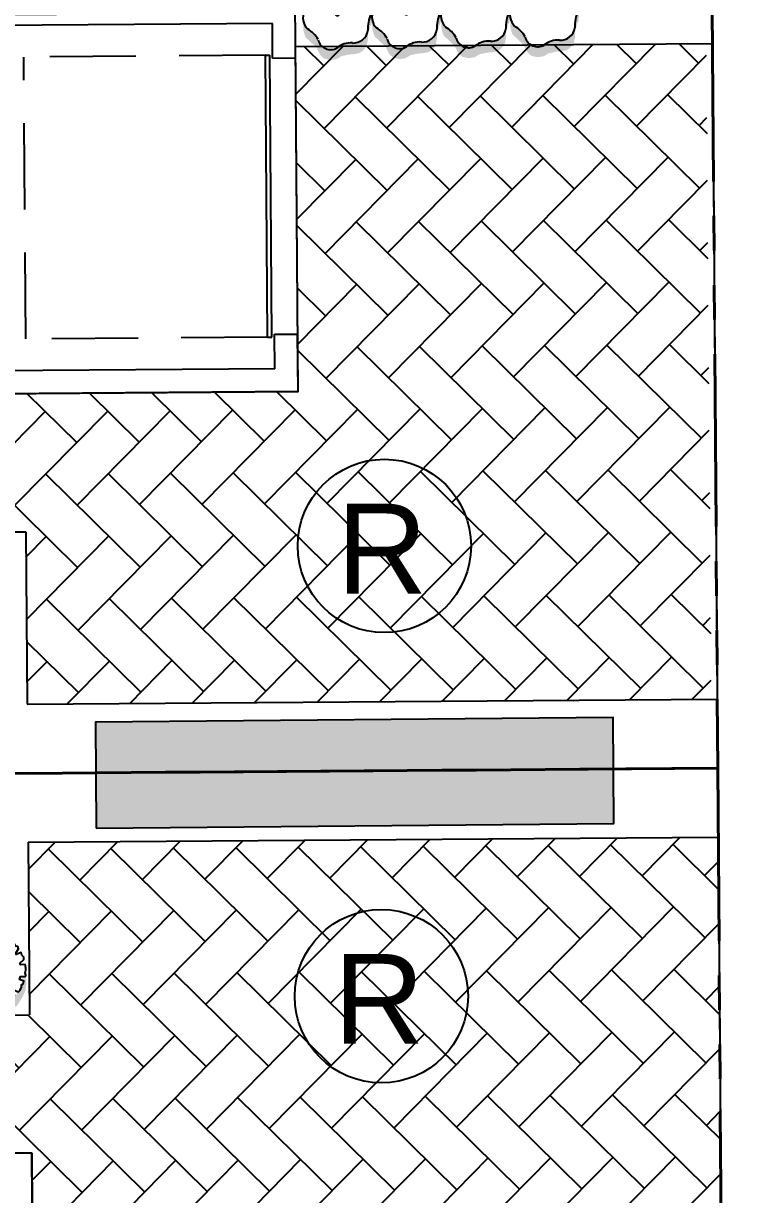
# Model space of a CAD drawing. Header units: feet. Extents: x 919634 to 928945, y 707022 to 708026.
# Drawn here: x 920178.22 to 920199.14, y 707205.08 to 707239 of the extents above; entities that cross this region are included whole.
import ezdxf
from ezdxf.enums import TextEntityAlignment as Align

# ---------------------------------------------------------------- set-up
doc = ezdxf.new("R2010")
doc.units = ezdxf.units.FT
doc.header["$LTSCALE"] = 20
doc.header["$MEASUREMENT"] = 0
doc.linetypes.add('Site Plan$0$HIDDEN2', pattern=[0.1875, 0.125, -0.0625])
doc.linetypes.add('Site Plan$0$PHANTOM2', pattern=[1.25, 0.625, -0.125, 0.125, -0.125, 0.125, -0.125])
for name, color, linetype in [('-u-site-xref', 7, 'Continuous'), ('Site Plan$0$-u-site-bldg_interior', 252, 'Continuous'), ('Site Plan$0$SP-BLDG-ROOF ABOVE', 4, 'Site Plan$0$HIDDEN2'), ('Site Plan$0$SP-LOT PAVERS', 254, 'Continuous'), ('Site Plan$0$SP-PARKING DESIGNATION', 254, 'Continuous'), ('x-RL TH7-LP Block$0$LK-SHRB-035M', 253, 'Continuous'), ('x-RL TH7-LP Block$0$LK-SHRB-TRNK', 253, 'Continuous'), ('x-RL TH7-LP Block$0$LP-PATT-SHAR', 253, 'Continuous'), ('x-RL TH7-LP Block$0$LP-SHAR-BRDR-CONT', 253, 'Continuous'), ('x-RL TH7-LP Block$0$LP-SHRB', 253, 'Continuous')]:
    doc.layers.add(name, color=color, linetype=linetype)
for name, color, linetype, lineweight in [('Site Plan$0$SP-CURB', 3, 'Continuous', 25), ('Site Plan$0$SP-LOT LINES', 252, 'Site Plan$0$PHANTOM2', 40), ('Site Plan$0$SP-SIDEWALK', 2, 'Continuous', 25), ('SP-BUILDING-FOOTPRINT', 1, 'Continuous', 25)]:
    doc.layers.add(name, color=color, linetype=linetype, lineweight=lineweight)
doc.layers.add('x-RL TH7-LP Block$0$LK-SHRB-SHAD', color=253, linetype='Continuous', plot=False)
doc.layers.get('-u-site-xref').off()
doc.styles.add('Site Plan$0$ARIAL', font='arial.ttf')

# ---------------------------------------------------------------- blocks, each defined once
blk = doc.blocks.new('Site Plan')
at = {"layer": 'Site Plan$0$SP-LOT PAVERS'}
h = blk.add_hatch(dxfattribs=at)
h.set_pattern_fill('AR-HBONE', color=256, scale=0.32, angle=-89.58178215)
h.paths.add_polyline_path([(920166.081, 707228.191), (920186.173, 707228.337), (920186.1, 707238.337), (920198.007, 707238.424), (920198.146, 707219.424), (920178.323, 707219.28), (920178.284, 707224.28), (920171.283, 707224.229), (920171.332, 707217.562), (920166.158, 707217.524)])
h = blk.add_hatch(dxfattribs=at)
h.set_pattern_fill('AR-HBONE', color=256, scale=0.32, angle=-89.58178215)
h.paths.add_polyline_path([(920178.352, 707215.283), (920198.351, 707215.429), (920198.49, 707196.426), (920178.53, 707196.281), (920178.457, 707206.28), (920158.207, 707206.133), (920158.13, 707216.799), (920163.492, 707216.838), (920163.54, 707210.172), (920178.388, 707210.28)])
at = {"layer": 'Site Plan$0$-u-site-bldg_interior'}
for p, q in [((920185.429, 707238.999), (920126.514, 707238.569)), ((920185.436, 707237.999), (920185.429, 707238.999)), ((920186.103, 707238.004), (920186.096, 707239.004)), ((920185.227, 707238.081), (920185.352, 707238.082)), ((920185.287, 707229.914), (920185.227, 707238.081)), ((920185.412, 707229.915), (920185.352, 707238.082)), ((920185.436, 707237.999), (920186.103, 707238.004)), ((920185.495, 707229.999), (920186.161, 707230.004)), ((920185.502, 707228.999), (920185.495, 707229.999)), ((920186.173, 707228.337), (920186.161, 707230.004)), ((920185.287, 707229.914), (920185.412, 707229.915)), ((920185.502, 707228.999), (920169.526, 707228.883)), ((920186.173, 707228.337), (920169.531, 707228.216)), ((920178.457, 707206.28), (920161.814, 707206.159)), ((920178.457, 707206.28), (920178.469, 707204.614))]:
    blk.add_line(p, q, dxfattribs=at)
at = {"layer": 'Site Plan$0$SP-BLDG-ROOF ABOVE'}
for p, q in [((920185.227, 707238.081), (920178.227, 707238.03)), ((920178.287, 707229.863), (920178.227, 707238.03)), ((920185.287, 707229.914), (920178.287, 707229.863))]:
    blk.add_line(p, q, dxfattribs=at)
at = {"layer": 'Site Plan$0$SP-CURB'}
blk.add_line((920197.409, 707344.522), (920199.142, 707107.094), dxfattribs=at)
at = {"layer": 'Site Plan$0$SP-LOT LINES', "ltscale": 0.4}
for points in [[(920104.339, 707216.74), (920104.179, 707238.739), (920198.176, 707239.425), (920198.337, 707217.426)], [(920104.5, 707194.74), (920104.339, 707216.74), (920198.337, 707217.426), (920198.497, 707195.426)]]:
    blk.add_lwpolyline(points, close=True, dxfattribs=at)
at = {"layer": 'Site Plan$0$SP-PARKING DESIGNATION'}
for centre in [(920188.676, 707223.868), (920188.589, 707210.823)]:
    blk.add_circle(centre, 2.511, dxfattribs=at)
at = {"layer": 'Site Plan$0$SP-SIDEWALK'}
for p, q in [((920186.173, 707228.34), (920186.099, 707238.502)), ((920186.1, 707238.337), (920198.183, 707238.425)), ((920198.183, 707238.425), (920198.322, 707219.426)), ((920171.283, 707224.229), (920178.284, 707224.28)), ((920178.284, 707224.28), (920178.323, 707219.28)), ((920178.323, 707219.28), (920198.322, 707219.426)), ((920178.352, 707215.283), (920198.351, 707215.429)), ((920198.351, 707215.429), (920198.49, 707196.426)), ((920178.352, 707215.283), (920178.388, 707210.28)), ((920163.54, 707210.172), (920178.388, 707210.28))]:
    blk.add_line(p, q, dxfattribs=at)
at = {"layer": 'Site Plan$0$SP-PARKING DESIGNATION', "style": 'Site Plan$0$ARIAL'}
for p in [(920188.608, 707222.489, 0), (920188.521, 707209.444, 0)]:
    blk.add_text('R', height=2.6, dxfattribs=at).set_placement(p, align=Align.CENTER)
blk = doc.blocks.new('x-RL TH7-LP Block$0$SHRUB-LRG-003')
at = {"layer": 'x-RL TH7-LP Block$0$LK-SHRB-SHAD'}
blk.add_hatch(color=256, dxfattribs=at).paths.add_polyline_path([(0.582, 0.329), (0.547, 0.38), (0.489, 0.43), (0.401, 0.452), (0.321, 0.454), (0.286, 0.459), (0.256, 0.469), (0.249, 0.472), (0.189, 0.487), (0.159, 0.507), (0.119, 0.512), (0.102, 0.514), (0.072, 0.514), (0.007, 0.502), (0.083, 0.473, 0.064865), (0.248, 0.453, -0.006063), (0.253, 0.452), (0.256, 0.452), (0.259, 0.451, -0.129877), (0.359, 0.401), (0.368, 0.395), (0.413, 0.343), (0.418, 0.317, -0.111102), (0.432, 0.222, 0.003609), (0.432, 0.217), (0.442, 0.112, 0.012019), (0.446, 0.097), (0.483, 0.029), (0.497, 0.001, 0.007064), (0.503, -0.006, -0.048801), (0.518, -0.04), (0.525, -0.053), (0.525, -0.065, -0.097938), (0.525, -0.14), (0.525, -0.158), (0.516, -0.172, -0.107658), (0.471, -0.24), (0.458, -0.26), (0.371, -0.292), (0.269, -0.367), (0.214, -0.451), (0.144, -0.501), (0.186, -0.511), (0.259, -0.506), (0.345, -0.476), (0.411, -0.404), (0.5, -0.312), (0.607, -0.262), (0.662, -0.202), (0.685, -0.106), (0.672, -0.018), (0.627, 0.061), (0.605, 0.166), (0.597, 0.263)])
at = {"layer": 'x-RL TH7-LP Block$0$LK-SHRB-035M'}
for centre, radius, start, end in [((-0.487, 0.427), 0.191, 291.9961, 339.2866), ((-0.084, 0.274), 0.241, 69.6603, 159.1137), ((0.242, 1.096), 0.643, 247.9485, 270.591), ((0.214, 0.237), 0.219, 356.1089, 80.9259), ((-0.344, 0.086), 0.18, 113.509, 209.6004), ((0.747, 0.194), 0.316, 175.0254, 219.3558), ((-0.658, -0.144), 0.211, 348.5774, 41.8886), ((0.337, -0.102), 0.192, 283.2701, 30.1865), ((-0.265, -0.22), 0.189, 169.6437, 258.5101), ((0.586, -0.664), 0.429, 119.013, 149.3179), ((-0.277, -0.749), 0.345, 48.5313, 94.3414), ((0.054, -0.29), 0.225, 242.861, 316.3019)]:
    blk.add_arc(centre, radius, start, end, dxfattribs=at)
at = {"layer": 'x-RL TH7-LP Block$0$LK-SHRB-TRNK', "const_width": 0.0375}
blk.add_lwpolyline([(-0.019, 0, 1), (0.019, 0, 1)], format="xyb", close=True, dxfattribs=at)
blk = doc.blocks.new('x-RL TH7-LP Block$0$SHRUB-LRG-241')
at = {"layer": 'x-RL TH7-LP Block$0$LK-SHRB-SHAD'}
blk.add_hatch(color=256, dxfattribs=at).paths.add_polyline_path([(0.079, 0.498), (0.186, 0.506), (0.301, 0.491), (0.399, 0.446), (0.521, 0.367), (0.616, 0.243), (0.662, 0.107), (0.677, -0.052), (0.629, -0.217), (0.545, -0.339), (0.429, -0.437), (0.329, -0.482), (0.208, -0.508), (0.129, -0.51), (0.06, -0.5), (0.151, -0.489), (0.16, -0.467), (0.238, -0.458), (0.251, -0.432), (0.242, -0.402), (0.258, -0.404), (0.292, -0.419), (0.327, -0.395), (0.364, -0.354), (0.382, -0.321), (0.423, -0.278), (0.434, -0.256), (0.466, -0.245), (0.458, -0.215), (0.432, -0.198), (0.436, -0.187), (0.488, -0.174), (0.497, -0.141), (0.492, -0.078), (0.516, -0.052), (0.506, -0.017), (0.506, 0.026), (0.464, 0.026), (0.464, 0.046), (0.51, 0.063), (0.486, 0.148), (0.473, 0.237), (0.445, 0.239), (0.416, 0.293), (0.384, 0.3), (0.36, 0.369), (0.325, 0.35), (0.316, 0.361), (0.329, 0.391), (0.273, 0.433), (0.223, 0.437), (0.197, 0.463), (0.162, 0.476), (0.134, 0.437), (0.121, 0.452), (0.129, 0.498)])
at = {"layer": 'x-RL TH7-LP Block$0$LK-SHRB-035M'}
blk.add_lwpolyline([(-0.025, 0.499), (-0.082, 0.489), (-0.082, 0.489), (-0.082, 0.489), (-0.074, 0.425), (-0.099, 0.408), (-0.154, 0.47), (-0.187, 0.47), (-0.216, 0.442), (-0.26, 0.429), (-0.231, 0.359), (-0.26, 0.356), (-0.314, 0.393), (-0.345, 0.383), (-0.352, 0.354), (-0.387, 0.332), (-0.395, 0.31), (-0.38, 0.288), (-0.363, 0.251), (-0.403, 0.236), (-0.439, 0.253), (-0.461, 0.205), (-0.456, 0.156), (-0.461, 0.129), (-0.5, 0.121), (-0.503, 0.085), (-0.513, 0.024), (-0.442, 0.019), (-0.439, -0.025), (-0.478, -0.033), (-0.509, -0.047), (-0.503, -0.087), (-0.429, -0.14), (-0.481, -0.172), (-0.461, -0.211), (-0.449, -0.258), (-0.412, -0.292), (-0.371, -0.236), (-0.324, -0.27), (-0.366, -0.331), (-0.371, -0.368), (-0.351, -0.388), (-0.307, -0.417), (-0.26, -0.368), (-0.243, -0.459), (-0.221, -0.473), (-0.158, -0.481), (-0.136, -0.466), (-0.123, -0.42), (-0.079, -0.42), (-0.082, -0.498), (-0.042, -0.508), (0.014, -0.51), (0.019, -0.454), (0.07, -0.429), (0.122, -0.495), (0.161, -0.481), (0.207, -0.481), (0.232, -0.473), (0.22, -0.415), (0.212, -0.366), (0.247, -0.349), (0.3, -0.412), (0.319, -0.399), (0.352, -0.388), (0.364, -0.319), (0.408, -0.307), (0.42, -0.266), (0.453, -0.248), (0.438, -0.229), (0.401, -0.209), (0.406, -0.167), (0.483, -0.171), (0.499, -0.128), (0.49, -0.077), (0.512, -0.053), (0.501, -0.025), (0.494, 0.009), (0.425, 0.016), (0.433, 0.063), (0.487, 0.075), (0.481, 0.146), (0.46, 0.188), (0.418, 0.205), (0.423, 0.273), (0.369, 0.33), (0.322, 0.276), (0.322, 0.276), (0.291, 0.315), (0.291, 0.315), (0.321, 0.389), (0.299, 0.413), (0.255, 0.433), (0.22, 0.435), (0.203, 0.457), (0.166, 0.469), (0.139, 0.403), (0.097, 0.42), (0.095, 0.494), (0.078, 0.497), (0.041, 0.488), (0.003, 0.497)], close=True, dxfattribs=at)
at = {"layer": 'x-RL TH7-LP Block$0$LK-SHRB-TRNK'}
for p, q in [((-0.125, 0), (0.125, 0)), ((0, -0.125), (0, 0.125))]:
    blk.add_line(p, q, dxfattribs=at)
blk = doc.blocks.new('x-RL TH7-LP Block', base_point=(1241.699, 168.171))
at = {"layer": 'x-RL TH7-LP Block$0$LP-PATT-SHAR'}
h = blk.add_hatch(dxfattribs=at)
h.set_pattern_fill('LAFX-C305-WIGGLENET', color=256, scale=0.45, pattern_type=2)
h.set_pattern_definition([(0.15127, (1289.032244, 244.504533), (-4.544674689, 0.002246569), [0.045423, -1449.713102]), (0.16528, (1289.032244, 243.604533), (-4.544674691, 0.002242502), [0.045306, -1345.18624]), (0.16643, (1289.032244, 245.404533), (-4.544674685, 0.002255156), [0.044993, -1336.097256]), (0.4002, (1289.032244, 246.304353), (-4.54467473, 0.00216747), [0.0451, -608.95834]), (1.2611, (1289.03224, 247.2485), (-4.54467515, 0.000938), [0.04533, -204.51554]), (2.67865, (1285.65679, 243.63621), (-99.98159194, -4.57199724), [0.22624, -195.40602]), (2.67865, (1285.65648, 245.43621), (-99.9815919, -4.5719972), [0.22624, -195.40602]), (2.7831, (1285.88287, 244.46052), (-95.4389221, -4.52867516), [0.22634, -186.32687]), (2.7831, (1285.88256, 246.26052), (-95.4389221, -4.5286752), [0.22634, -186.32687]), (2.7831, (1285.88278, 242.66101), (-95.43892206, -4.52867516), [0.22634, -186.32687]), (2.82173, (1288.35675, 242.73808), (-186.33066624, -9.1094306), [0.22639, -277.3338]), (2.82173, (1288.35684, 244.53761), (-186.33066624, -9.1094306), [0.22639, -277.3338]), (2.8217, (1288.356524, 246.33761), (-186.33066624, -9.1094306), [0.22639, -277.3338]), (2.8386, (1287.45634, 245.43792), (-4.544675, 0.0018657), [0.2264, -90.78062]), (2.8386, (1287.45666, 243.63792), (-4.544675, 0.0018657), [0.2264, -90.78062]), (2.8406, (1286.78278, 243.55953), (-4.544675, 0.0017098), [0.2264, -90.78064]), (2.8406, (1286.78247, 245.35953), (-4.544675, 0.0017098), [0.2264, -90.78064]), (2.842, (1284.75684, 244.53828), (-4.544675, 0.001598), [0.22637, -90.78066]), (2.842, (1284.75652, 246.33828), (-4.544675, 0.001598), [0.22637, -90.78066]), (2.842, (1284.75675, 242.73874), (-4.544675, 0.001598), [0.22637, -90.78066]), (2.8426, (1287.68278, 242.65985), (-4.544675, 0.0015514), [0.2264, -90.78062]), (2.8426, (1287.68292, 244.4594), (-4.544675, 0.0015514), [0.2264, -90.78062]), (2.8426, (1287.68256, 246.2594), (-4.544675, 0.0015514), [0.2264, -90.78062]), (2.8449, (1284.98283, 243.55967), (-4.544675, 0.00137), [0.22637, -90.78066]), (2.8449, (1284.9825, 245.35967), (-4.544675, 0.00137), [0.22637, -90.78066]), (2.8476, (1286.55675, 244.53815), (-4.544675, 0.0011526), [0.2264, -90.78063]), (2.8476, (1286.55643, 246.33815), (-4.544675, 0.0011526), [0.2264, -90.78063]), (2.8476, (1286.55666, 242.7386), (-4.544675, 0.0011526), [0.2264, -90.78063]), (2.848, (1288.58283, 243.55917), (-4.544675, 0.0011286), [0.22642, -90.78061]), (2.848, (1288.58251, 245.35917), (-4.544675, 0.0011286), [0.22642, -90.78061]), (8.04943, (1285.432784, 243.604533), (-322.65377473, -45.57165474), [0.22624, -357.76551]), (8.04943, (1285.43247, 245.404533), (-322.65377473, -45.57165474), [0.22624, -357.76551]), (8.3627, (1286.10895, 244.47155), (-31.8129195, -4.542934), [0.22634, -155.95423]), (8.3627, (1286.10886, 242.672), (-31.8129195, -4.542934), [0.22634, -155.95423]), (8.3627, (1286.10864, 246.27155), (-31.8129195, -4.542934), [0.22634, -155.95423]), (8.47866, (1288.13283, 242.7047), (-122.7036183, -18.1947684), [0.22639, -215.72898]), (8.47866, (1288.13292, 244.50422), (-122.7036183, -18.1947684), [0.22639, -215.72898]), (8.4787, (1288.1326, 246.30422), (-122.7036183, -18.1947684), [0.22639, -215.72898]), (8.5294, (1287.23278, 243.60435), (-31.812779, -4.5439182), [0.2264, -91.68379]), (8.5294, (1287.23247, 245.40435), (-31.812779, -4.5439182), [0.2264, -91.68379]), (8.5353, (1287.00886, 243.57074), (-31.812311, -4.5471928), [0.2264, -91.6838]), (8.5353, (1287.00855, 245.37074), (-31.812311, -4.5471928), [0.2264, -91.6838]), (8.5395, (1284.53289, 242.70512), (-31.811976, -4.5495368), [0.22635, -91.68383]), (8.5395, (1284.53298, 244.50485), (-31.811976, -4.5495368), [0.22635, -91.68383]), (8.5395, (1284.53267, 246.30485), (-31.811976, -4.5495368), [0.22635, -91.68383]), (8.5413, (1287.90904, 244.4706), (-31.8118354, -4.5505196), [0.2264, -91.68379]), (8.5413, (1287.90895, 242.67108), (-31.8118354, -4.5505196), [0.2264, -91.68379]), (8.5413, (1287.90873, 246.2706), (-31.8118354, -4.5505196), [0.2264, -91.68379]), (8.5481, (1285.2089, 243.57092), (-31.81129, -4.5543307), [0.22637, -91.68382]), (8.5481, (1285.2086, 245.37092), (-31.81129, -4.5543307), [0.22637, -91.68382]), (8.5564, (1286.33256, 246.30444), (-31.8106363, -4.558894), [0.2264, -91.6838]), (8.5564, (1286.33278, 242.70492), (-31.8106363, -4.558894), [0.2264, -91.6838]), (8.5564, (1286.33287, 244.50444), (-31.8106363, -4.558894), [0.2264, -91.6838]), (8.5573, (1288.809, 243.57042), (-31.8105644, -4.559396), [0.22642, -91.68378]), (8.5573, (1288.80868, 245.37042), (-31.8105644, -4.559396), [0.22642, -91.68378]), (81.43896, (1289.032244, 242.70413), (13.5970554, 90.891218), [0.22651, -243.34928]), (81.43896, (1285.432244, 242.70413), (13.5970554, 90.891218), [0.22651, -243.34928]), (81.43896, (1287.232244, 242.70413), (13.5970554, 90.891218), [0.22651, -243.34928]), (81.4478, (1288.13224, 245.40444), (4.5561628, 31.8083446), [0.22636, -91.67627]), (81.4478, (1286.33224, 245.40444), (4.5561628, 31.8083446), [0.22636, -91.67627]), (81.469, (1287.23224, 244.50453), (4.5444463, 31.8100206), [0.2264, -91.67624]), (81.469, (1285.43224, 244.50453), (4.5444463, 31.8100206), [0.2264, -91.67624]), (81.469, (1289.03224, 244.50453), (4.5444463, 31.8100206), [0.2264, -91.67624]), (81.5066, (1288.09881, 246.98025), (18.22490276, 122.68881336), [0.22634, -215.71125]), (81.5066, (1286.29881, 246.98025), (18.22490276, 122.68881336), [0.22634, -215.71125]), (81.5253, (1288.0989, 245.18052), (18.1848564, 122.6947554), [0.22637, -215.71121]), (81.5253, (1286.2989, 245.18052), (18.1848564, 122.6947554), [0.22637, -215.71121]), (81.5527, (1288.09899, 243.38048), (4.5555522, 31.808432), [0.22644, -123.8086]), (81.5527, (1286.29899, 243.38048), (4.5555522, 31.808432), [0.22644, -123.8086]), (81.5998, (1288.13224, 243.60444), (4.5294078, 31.8121654), [0.22635, -123.8087]), (81.5998, (1286.33224, 243.60444), (4.5294078, 31.8121654), [0.22635, -123.8087]), (81.82755, (1285.40007, 244.280568), (4.53006705, 31.812071525), [0.226278, -541.536423]), (81.82755, (1289.00007, 244.280568), (4.53006705, 31.812071525), [0.226278, -541.536423]), (81.82755, (1287.20007, 244.280568), (4.53006705, 31.812071525), [0.226278, -541.536423]), (81.8507, (1289.00016, 246.0804), (0.00147, 4.544284), [0.2262, -31.9068]), (81.8507, (1287.20016, 246.0804), (0.00147, 4.544284), [0.2262, -31.9068]), (81.8507, (1285.40016, 246.0804), (0.00147, 4.544284), [0.2262, -31.9068]), (81.9351, (1287.232244, 246.304353), (50.1678331, 354.4292261), [0.22619, -389.86889]), (81.9351, (1285.432244, 246.304353), (50.1678331, 354.4292261), [0.22619, -389.86889]), (81.9351, (1289.032244, 246.304353), (50.1678331, 354.4292261), [0.22619, -389.86889]), (87.1463, (1289.06586, 242.92812), (-0.0007114, 4.544284), [0.2265, -90.77273]), (87.1463, (1285.46595, 242.92812), (-0.0007114, 4.544284), [0.2265, -90.77273]), (87.1463, (1287.26595, 242.92812), (-0.0007114, 4.544284), [0.2265, -90.77273]), (87.1493, (1286.3659, 245.62827), (-0.0009457, 4.544284), [0.22636, -90.77288]), (87.1493, (1288.1659, 245.62827), (-0.0009457, 4.544284), [0.22636, -90.77288]), (87.1563, (1289.06586, 244.72845), (-0.0015037, 4.5442837), [0.2264, -90.77284]), (87.1563, (1287.26581, 244.72845), (-0.0015037, 4.5442837), [0.2264, -90.77284]), (87.1563, (1285.46581, 244.72845), (-0.0015037, 4.5442837), [0.2264, -90.77284]), (87.16885, (1288.08765, 246.75422), (9.13925797, 186.3132019), [0.22634, -277.31007]), (87.16885, (1286.28765, 246.75422), (9.13925797, 186.3132019), [0.22634, -277.31007]), (87.1751, (1288.08774, 244.95444), (9.11898718, 186.31419513), [0.22637, -277.31004]), (87.1751, (1286.28774, 244.95444), (9.11898718, 186.31419513), [0.22637, -277.31004]), (87.18424, (1288.08787, 243.15431), (4.5826769, 95.4281463), [0.22644, -186.31078]), (87.18424, (1286.28787, 243.15431), (4.5826769, 95.4281463), [0.22644, -186.31078]), (87.1999, (1288.16532, 243.82836), (4.55653304, 95.4293982), [0.22635, -186.31087]), (87.1999, (1286.36532, 243.82836), (4.55653304, 95.4293982), [0.22635, -186.31087]), (87.2758, (1287.18931, 244.05453), (-0.00019, 4.544284), [0.22628, -95.31184]), (87.2758, (1285.38931, 244.05453), (-0.00019, 4.544284), [0.22628, -95.31184]), (87.2758, (1288.98931, 244.05453), (-0.00019, 4.544284), [0.22628, -95.31184]), (87.2836, (1287.18945, 245.85444), (-0.000801, 4.544284), [0.22621, -95.3119]), (87.2836, (1285.38945, 245.85444), (-0.000801, 4.544284), [0.22621, -95.3119]), (87.2836, (1288.98945, 245.85444), (-0.000801, 4.544284), [0.22621, -95.3119]), (87.3117, (1287.26397, 246.52827), (4.588425, 99.9722492), [0.22619, -195.38931]), (87.3117, (1285.46397, 246.52827), (4.588425, 99.9722492), [0.22619, -195.38931]), (87.3117, (1289.06406, 246.52827), (4.588425, 99.9722492), [0.22619, -195.38931]), (89.2177, (1288.132244, 247.20395), (-0.0019605, 4.54428356), [0.04488, -322.63129]), (89.30195, (1287.232244, 247.20395), (-0.00216026, 4.54428347), [0.04498, -358.98222]), (89.3052, (1285.432244, 247.20395), (-0.00169872, 4.54428367), [0.045193, -363.52593]), (89.3071, (1286.332244, 247.20395), (-0.0018484, 4.5442836), [0.04509, -363.526033]), (90.106035, (1289.032334, 247.203948), (-0.002258295, -4.544283422), [0.044299, -1935.826012]), (92.6883, (1289.07441, 246.75422), (4.588425, -99.9722492), [0.22619, -195.38931]), (92.6883, (1287.27459, 246.75422), (4.588425, -99.9722492), [0.22619, -195.38931]), (92.6883, (1285.47459, 246.75422), (4.588425, -99.9722492), [0.22619, -195.38931]), (92.7164, (1289.00016, 245.6285), (-0.000801, -4.544284), [0.22621, -95.3119]), (92.7164, (1285.40016, 245.6285), (-0.000801, -4.544284), [0.22621, -95.3119]), (92.7164, (1287.20016, 245.6285), (-0.000801, -4.544284), [0.22621, -95.3119]), (92.7242, (1289.00007, 243.82854), (-0.00019, -4.544284), [0.22628, -95.31184]), (92.7242, (1287.20007, 243.82854), (-0.00019, -4.544284), [0.22628, -95.31184]), (92.7242, (1285.40007, 243.82854), (-0.00019, -4.544284), [0.22628, -95.31184]), (92.8001, (1288.17634, 244.05444), (4.55653304, -95.4293982), [0.22635, -186.31087]), (92.8001, (1286.37634, 244.05444), (4.55653304, -95.4293982), [0.22635, -186.31087]), (92.81576, (1288.09899, 242.92812), (4.5826769, -95.4281463), [0.22644, -186.31078]), (92.81576, (1286.29899, 242.92812), (4.5826769, -95.4281463), [0.22644, -186.31078]), (92.8249, (1288.0989, 244.72836), (9.11898718, -186.31419513), [0.22637, -277.31004]), (92.8249, (1286.2989, 244.72836), (9.11898718, -186.31419513), [0.22637, -277.31004]), (92.83115, (1288.09881, 246.52814), (9.13925797, -186.3132019), [0.22634, -277.31007]), (92.83115, (1286.29881, 246.52814), (9.13925797, -186.3132019), [0.22634, -277.31007]), (92.8437, (1287.27706, 244.95453), (-0.0015037, -4.5442837), [0.2264, -90.77284]), (92.8437, (1285.47706, 244.95453), (-0.0015037, -4.5442837), [0.2264, -90.77284]), (92.8437, (1289.0771, 244.95453), (-0.0015037, -4.5442837), [0.2264, -90.77284]), (92.8507, (1288.17715, 245.85435), (-0.0009457, -4.544284), [0.22636, -90.77288]), (92.8507, (1286.37715, 245.85435), (-0.0009457, -4.544284), [0.22636, -90.77288]), (92.8537, (1287.27724, 243.15435), (-0.0007114, -4.544284), [0.2265, -90.77273]), (92.8537, (1285.47724, 243.15435), (-0.0007114, -4.544284), [0.2265, -90.77273]), (92.8537, (1289.0771, 243.15435), (-0.0007114, -4.544284), [0.2265, -90.77273]), (98.0649, (1289.06406, 246.980163), (50.1678331, -354.4292261), [0.22619, -389.86889]), (98.0649, (1287.26397, 246.980163), (50.1678331, -354.4292261), [0.22619, -389.86889]), (98.0649, (1285.46397, 246.980163), (50.1678331, -354.4292261), [0.22619, -389.86889]), (98.1493, (1285.43224, 245.40453), (0.00147, -4.544284), [0.2262, -31.9068]), (98.1493, (1289.03224, 245.40453), (0.00147, -4.544284), [0.2262, -31.9068]), (98.1493, (1287.23224, 245.40453), (0.00147, -4.544284), [0.2262, -31.9068]), (98.17245, (1289.032244, 243.604533), (4.53006705, -31.812071525), [0.226278, -541.536423]), (98.17245, (1287.232244, 243.604533), (4.53006705, -31.812071525), [0.226278, -541.536423]), (98.17245, (1285.432244, 243.604533), (4.53006705, -31.812071525), [0.226278, -541.536423]), (98.4002, (1288.16532, 244.28052), (4.5294078, -31.8121654), [0.22635, -123.8087]), (98.4002, (1286.36532, 244.28052), (4.5294078, -31.8121654), [0.22635, -123.8087]), (98.4473, (1288.13224, 242.70413), (4.5555522, -31.808432), [0.22644, -123.8086]), (98.4473, (1286.33224, 242.70413), (4.5555522, -31.808432), [0.22644, -123.8086]), (98.47474, (1288.13224, 244.50444), (18.1848564, -122.6947554), [0.22637, -215.71121]), (98.47474, (1286.33224, 244.50444), (18.1848564, -122.6947554), [0.22637, -215.71121]), (98.4934, (1286.33224, 246.30431), (18.22490276, -122.68881336), [0.22634, -215.71125]), (98.4934, (1288.13224, 246.30431), (18.22490276, -122.68881336), [0.22634, -215.71125]), (98.531, (1287.26581, 245.18066), (4.5444463, -31.8100206), [0.2264, -91.67624]), (98.531, (1285.46581, 245.18066), (4.5444463, -31.8100206), [0.2264, -91.67624]), (98.531, (1289.06586, 245.18066), (4.5444463, -31.8100206), [0.2264, -91.67624]), (98.5522, (1286.3659, 246.08043), (4.5561628, -31.8083446), [0.22636, -91.67627]), (98.5522, (1288.1659, 246.08043), (4.5561628, -31.8083446), [0.22636, -91.67627]), (98.56104, (1287.26595, 243.38057), (13.5970554, -90.891218), [0.22651, -243.34928]), (98.56104, (1285.46595, 243.38057), (13.5970554, -90.891218), [0.22651, -243.34928]), (98.56104, (1289.06586, 243.38057), (13.5970554, -90.891218), [0.22651, -243.34928]), (171.4293, (1288.35639, 245.37051), (-90.896397, 13.61355544), [0.22642, -243.369404]), (171.4293, (1288.356704, 243.57051), (-90.896397, 13.61355544), [0.22642, -243.369404]), (171.4302, (1287.23256, 246.30435), (-90.89661187, 13.6121208), [0.2264, -243.36942]), (171.4302, (1287.232784, 242.70481), (-90.89661187, 13.6121208), [0.226404, -243.36942]), (171.4302, (1287.232874, 244.50435), (-90.89661187, 13.6121208), [0.226404, -243.36942]), (171.4384, (1284.75641, 245.37096), (-90.8985636, 13.59908163), [0.22637, -243.36945]), (171.4384, (1284.75673, 243.57096), (-90.8985636, 13.59908163), [0.22637, -243.36945]), (171.4453, (1287.45643, 246.27065), (-31.8107647, 4.557998), [0.2264, -91.68379]), (171.4453, (1287.45675, 244.47065), (-31.8107647, 4.5579982), [0.2264, -91.68379]), (171.4453, (1287.45666, 242.67113), (-31.8107647, 4.5579982), [0.2264, -91.68379]), (171.447, (1285.43287, 244.50453), (-31.8109055, 4.5570154), [0.22637, -91.68383]), (171.447, (1285.43278, 242.70502), (-31.8109055, 4.5570154), [0.22637, -91.68383]), (171.447, (1285.43256, 246.30453), (-31.8109055, 4.5570154), [0.22637, -91.68383]), (171.4512, (1286.55634, 245.37078), (-31.811241, 4.5546715), [0.2264, -91.6838]), (171.4512, (1286.55666, 243.57078), (-31.8112412, 4.5546715), [0.2264, -91.6838]), (171.4571, (1288.13251, 245.40422), (-31.81171, 4.551397), [0.2264, -91.68379]), (171.4571, (1288.13283, 243.60422), (-31.8117098, 4.551397), [0.2264, -91.68379]), (171.5079, (1289.03256, 246.30413), (-122.6993375, 18.2236145), [0.22639, -215.72898]), (171.5079, (1289.03301, 244.50413), (-122.6993375, 18.2236145), [0.22639, -215.72898]), (171.5079, (1289.03301, 242.7046), (-122.6993375, 18.2236145), [0.22639, -215.72898]), (171.6238, (1285.65648, 246.27159), (-31.8118506, 4.5504129), [0.22634, -155.95423]), (171.6238, (1285.6568, 244.47159), (-31.8118506, 4.5504129), [0.22634, -155.95423]), (171.6238, (1285.6567, 242.67205), (-31.8118506, 4.5504129), [0.22634, -155.95423]), (171.9371, (1286.332784, 243.604443), (-354.4603112, 50.15955456), [0.22624, -389.90111]), (171.9371, (1286.33247, 245.404443), (-354.4603112, 50.15955456), [0.22624, -389.90111]), (177.1386, (1288.58251, 245.35917), (-4.5446752, -6.02e-05), [0.22642, -90.78061]), (177.1386, (1288.58283, 243.55917), (-4.5446752, -6.02e-05), [0.22642, -90.78061]), (177.1389, (1287.009, 244.53806), (-4.5446752, -8.4e-05), [0.2264, -90.78063]), (177.1389, (1287.0089, 242.73854), (-4.5446752, -8.4e-05), [0.2264, -90.78063]), (177.139, (1287.00868, 246.33806), (-4.5446752, -8.4e-05), [0.2264, -90.78063]), (177.1416, (1284.98283, 243.55967), (-4.5446752, -0.0003014), [0.22637, -90.78066]), (177.1416, (1284.9825, 245.35967), (-4.5446752, -0.0003014), [0.22637, -90.78066]), (177.144, (1287.68278, 242.65985), (-4.5446752, -0.000483), [0.2264, -90.78062]), (177.144, (1287.68256, 246.2594), (-4.5446752, -0.000483), [0.2264, -90.78062]), (177.144, (1287.68292, 244.4594), (-4.5446752, -0.000483), [0.2264, -90.78062]), (177.1445, (1285.20868, 246.33824), (-4.5446752, -0.0005297), [0.22637, -90.78066]), (177.1445, (1285.20904, 244.53824), (-4.5446752, -0.0005297), [0.22637, -90.78066]), (177.1445, (1285.2089, 242.73869), (-4.5446752, -0.0005297), [0.22637, -90.78066]), (177.146, (1286.78247, 245.35953), (-4.5446752, -0.0006414), [0.2264, -90.78064]), (177.146, (1286.78278, 243.55953), (-4.5446752, -0.0006414), [0.2264, -90.78064]), (177.1479, (1287.9086, 245.43788), (-4.544675, -0.0007973), [0.2264, -90.78062]), (177.1479, (1287.9089, 243.63788), (-4.5446752, -0.0007973), [0.2264, -90.78062]), (177.1648, (1288.809, 242.73803), (-4.5446747, -0.0021384), [0.2264, -90.78064]), (177.1648, (1288.80877, 246.33756), (-4.5446747, -0.0021384), [0.2264, -90.78064]), (177.1648, (1288.8091, 244.53756), (-4.5446747, -0.0021384), [0.2264, -90.78064]), (177.2034, (1285.88256, 246.26052), (-95.4378548, 4.5511119), [0.22634, -186.32687]), (177.2034, (1285.88287, 244.46052), (-95.4378548, 4.5511119), [0.22634, -186.32687]), (177.20344, (1285.88278, 242.66101), (-95.4378548, 4.5511119), [0.22634, -186.32687]), (177.3079, (1286.10846, 245.43617), (-195.41967254, 9.1178269), [0.22624, -290.95229]), (177.3079, (1286.108774, 243.63617), (-195.41967254, 9.1178269), [0.22624, -290.95229])])
h.paths.add_polyline_path([(1287.603, 244.17), (1287.57, 259.167), (1284.496, 259.167), (1284.528, 244.171)])
at = {"layer": 'x-RL TH7-LP Block$0$LP-SHAR-BRDR-CONT'}
blk.add_lwpolyline([(1287.603, 244.17), (1287.57, 259.167), (1284.496, 259.167), (1284.528, 244.171)], close=True, dxfattribs=at)
at = {"layer": 'x-RL TH7-LP Block$0$LP-SHRB'}
for name, p, xscale, yscale, zscale in [('x-RL TH7-LP Block$0$SHRUB-LRG-003', (1264.029, 257.316), 1.941173180313067, 1.941173180313067, 1.941173180313067), ('x-RL TH7-LP Block$0$SHRUB-LRG-003', (1264.043, 255.316), 1.941173180313067, 1.941173180313067, 1.941173180313067), ('x-RL TH7-LP Block$0$SHRUB-LRG-003', (1264.056, 253.316), 1.941173180313067, 1.941173180313067, 1.941173180313067), ('x-RL TH7-LP Block$0$SHRUB-LRG-003', (1264.07, 251.316), 1.941173180313067, 1.941173180313067, 2.426466475391333), ('x-RL TH7-LP Block$0$SHRUB-LRG-241', (1291.697, 241.12), 1.966899649314303, 1.966899649314303, 1.966899649314303)]:
    blk.add_blockref(name, p, dxfattribs=dict(at, xscale=xscale, yscale=yscale, zscale=zscale))

msp = doc.modelspace()

# ---------------------------------------------------------------- block references
at = {"layer": '-u-site-xref'}
msp.add_blockref('Site Plan', (0, 0), dxfattribs=at)

# ---------------------------------------------------------------- next in the draw order: linework, layer by layer
at = {"layer": 'SP-BUILDING-FOOTPRINT'}
msp.add_lwpolyline([(920186.655, 707162.339), (920186.572, 707173.672), (920158.446, 707173.467), (920158.368, 707184.133), (920178.617, 707184.281), (920178.457, 707206.28), (920158.207, 707206.133), (920158.13, 707216.799), (920166.007, 707216.857), (920165.924, 707228.19), (920186.173, 707228.337), (920186.091, 707239.67)], dxfattribs=at)

# ---------------------------------------------------------------- next in the draw order: block references
at = {"layer": '-u-site-xref', "rotation": 270.3936340929644}
msp.add_blockref('x-RL TH7-LP Block', (920104.016, 707261.072, 0), dxfattribs=at)

doc.saveas('drawing.dxf')
